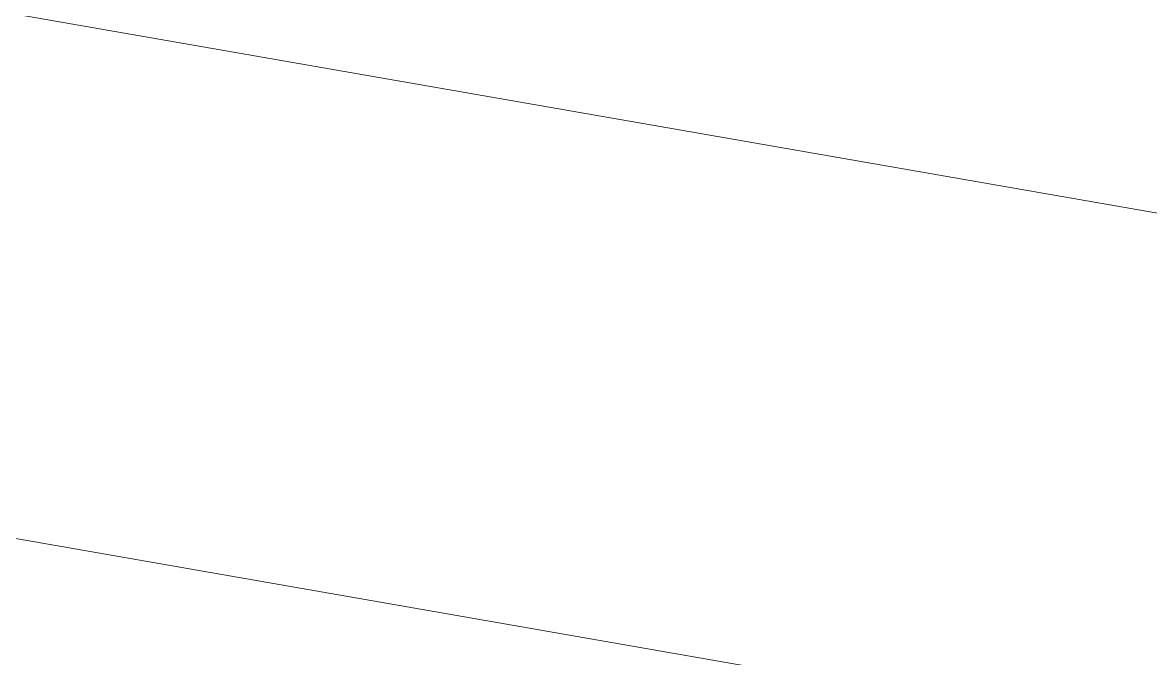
# Model space of a CAD drawing. Extents: x 274235 to 276654, y 142848 to 144425.
# Drawn here: x 276301.075 to 276303.259, y 143172.01 to 143173.241 of the extents above; entities that cross this region are included whole.
import ezdxf

# ---------------------------------------------------------------- set-up
doc = ezdxf.new("R2010")
doc.units = 0
doc.header["$LTSCALE"] = 1.5
doc.layers.get('0').update_dxf_attribs({"linetype": 'CONTINUOUS', "lineweight": 0})
doc.layers.add('_ACM-A-SITE-PAKG', color=1, linetype='CONTINUOUS', lineweight=5)

# ---------------------------------------------------------------- blocks, each defined once
blk = doc.blocks.new('acm_Parking_Truck - Midium Truck 中型货车-1440545-B1_Working')
at = {"layer": '_ACM-A-SITE-PAKG'}
blk.add_line((1245.1, 9000), (1245.1, 2287.2), dxfattribs=at)
blk = doc.blocks.new('acm_Parking_Truck - Midium Truck 中型货车-V407-B1_Working')
at = {"layer": '_ACM-A-SITE-PAKG'}
blk.add_line((-1244.9, 9000), (-1244.9, 2287.2), dxfattribs=at)
blk = doc.blocks.new('BASEMENT20250512')
at = {"layer": '_ACM-A-SITE-PAKG', "rotation": 269.9999999999972}
for name, p in [('acm_Parking_Truck - Midium Truck 中型货车-1440545-B1_Working', (1034617.5905, 778383.6088)), ('acm_Parking_Truck - Midium Truck 中型货车-V407-B1_Working', (1034617.5905, 774893.5192))]:
    blk.add_blockref(name, p, dxfattribs=at)

msp = doc.modelspace()

# ---------------------------------------------------------------- block references
at = {"xscale": 0.0009999999999999994, "yscale": 0.001, "zscale": 0.001, "rotation": 350.1075696352769}
msp.add_blockref('BASEMENT20250512', (275143.7222, 142586.2208), dxfattribs=at)

doc.saveas('drawing.dxf')
